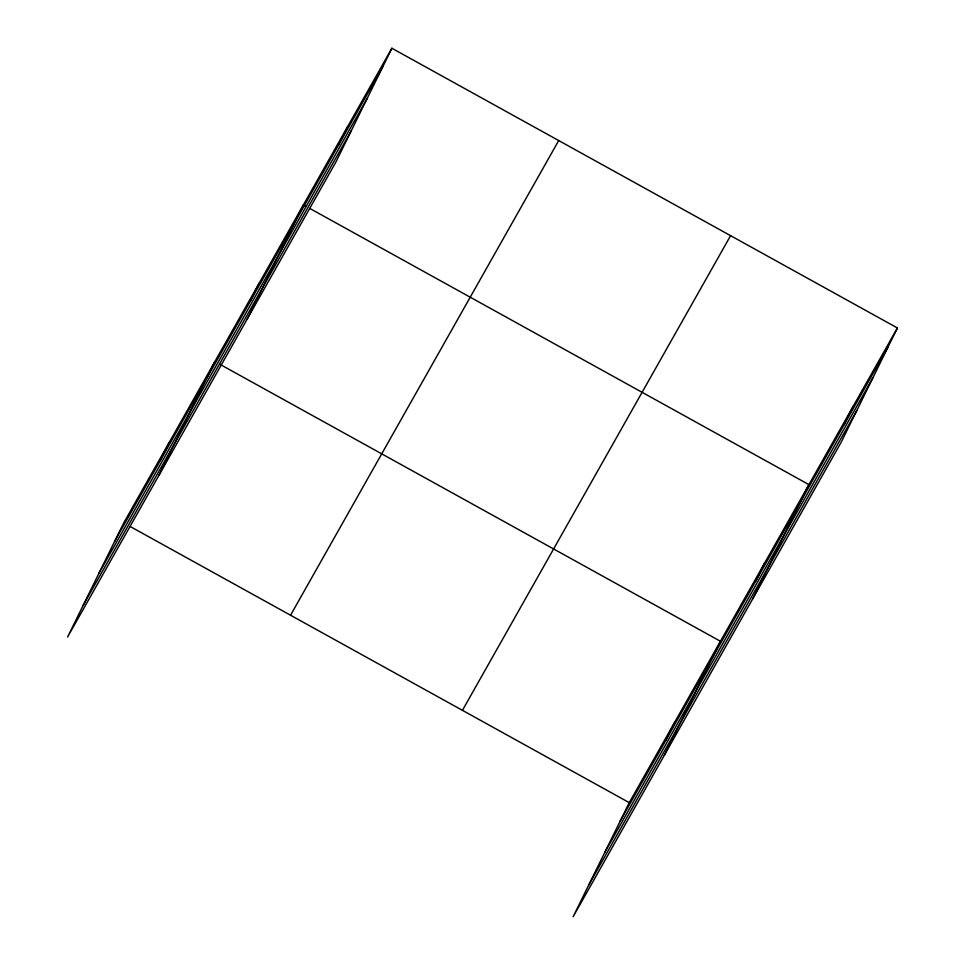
<?xml version="1.0" encoding="UTF-8"?>
<svg xmlns="http://www.w3.org/2000/svg" width="965" height="965" viewBox="0 0 965 965"><rect width="100%" height="100%" fill="white"/><g stroke="black" fill="none" stroke-linecap="round" stroke-linejoin="round"><path stroke-width="1.45" d="M160.25 460.643L169.309 442.223M158.755 475.624L214.906 361.525M250.08 301.623L259.151 283.215M247.245 318.993L303.396 204.894L306.002 206.329M338.57 144.991L347.641 126.572M391.887 48.25L335.736 162.349L67.586 637.021L123.725 522.921L391.887 48.25L897.414 327.979L841.275 442.079L573.114 916.75L629.264 802.651L897.414 327.979M665.79 740.372L674.849 721.965M664.294 755.366L720.433 641.267L220.117 364.42M755.619 581.364L764.678 562.945M752.784 598.722L808.923 484.623L309.91 208.5M844.11 424.721L853.169 406.301M114.666 541.341L382.816 66.669M99.13 572.908L367.279 98.237M83.123 605.441L351.272 130.77M290.549 615.236L558.711 140.564M462.44 710.337L730.589 235.677M620.193 821.07L888.355 346.399M604.657 852.65L872.818 377.978M588.65 885.17L856.811 410.511M130.239 526.528L629.264 802.651"/></g></svg>
